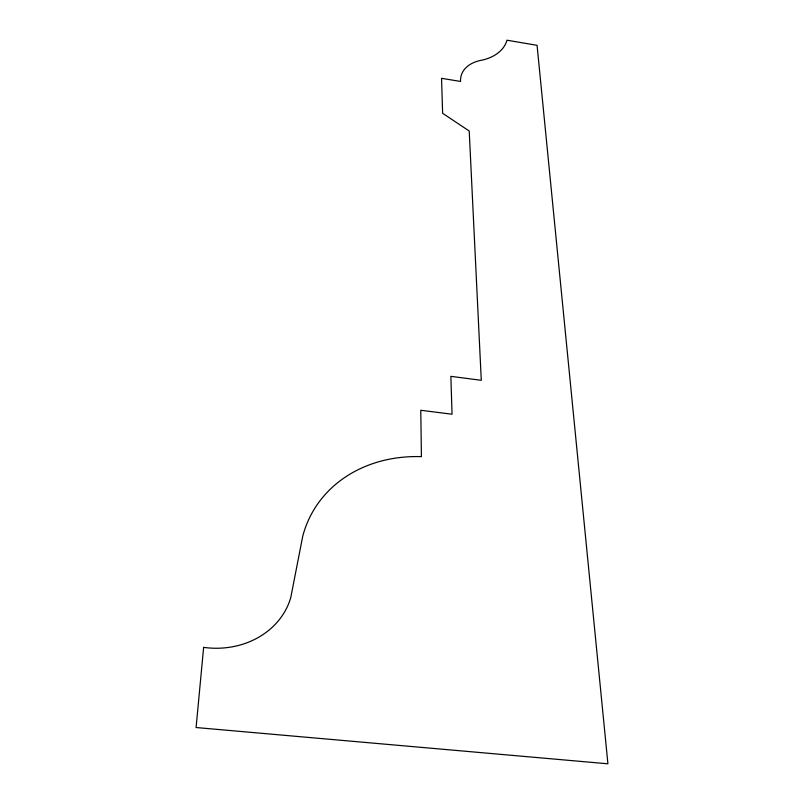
<?xml version="1.0" encoding="UTF-8"?>
<svg xmlns="http://www.w3.org/2000/svg" width="804" height="804" viewBox="0 0 804 804"><rect width="100%" height="100%" fill="white"/><g stroke="black" fill="none" stroke-linecap="round" stroke-linejoin="round"><path stroke-width="1.21" d="M203.633 647.371L196.086 727.53L607.914 763.8L537.072 45.325L506.962 40.2A59.034 35.909 17.1 0 1 483.033 59.958A43.426 27.336 18.9 0 0 460.541 81.445L441.537 78.31L442.632 113.294L469.214 131.012L481.284 380.312L450.863 376.342L452.049 414.221L420.773 410.271L421.417 456.642A140.238 118.359 27.2 0 0 302.756 536.157L290.767 597.553A80.129 70.239 8.4 0 1 203.633 647.371"/></g></svg>
